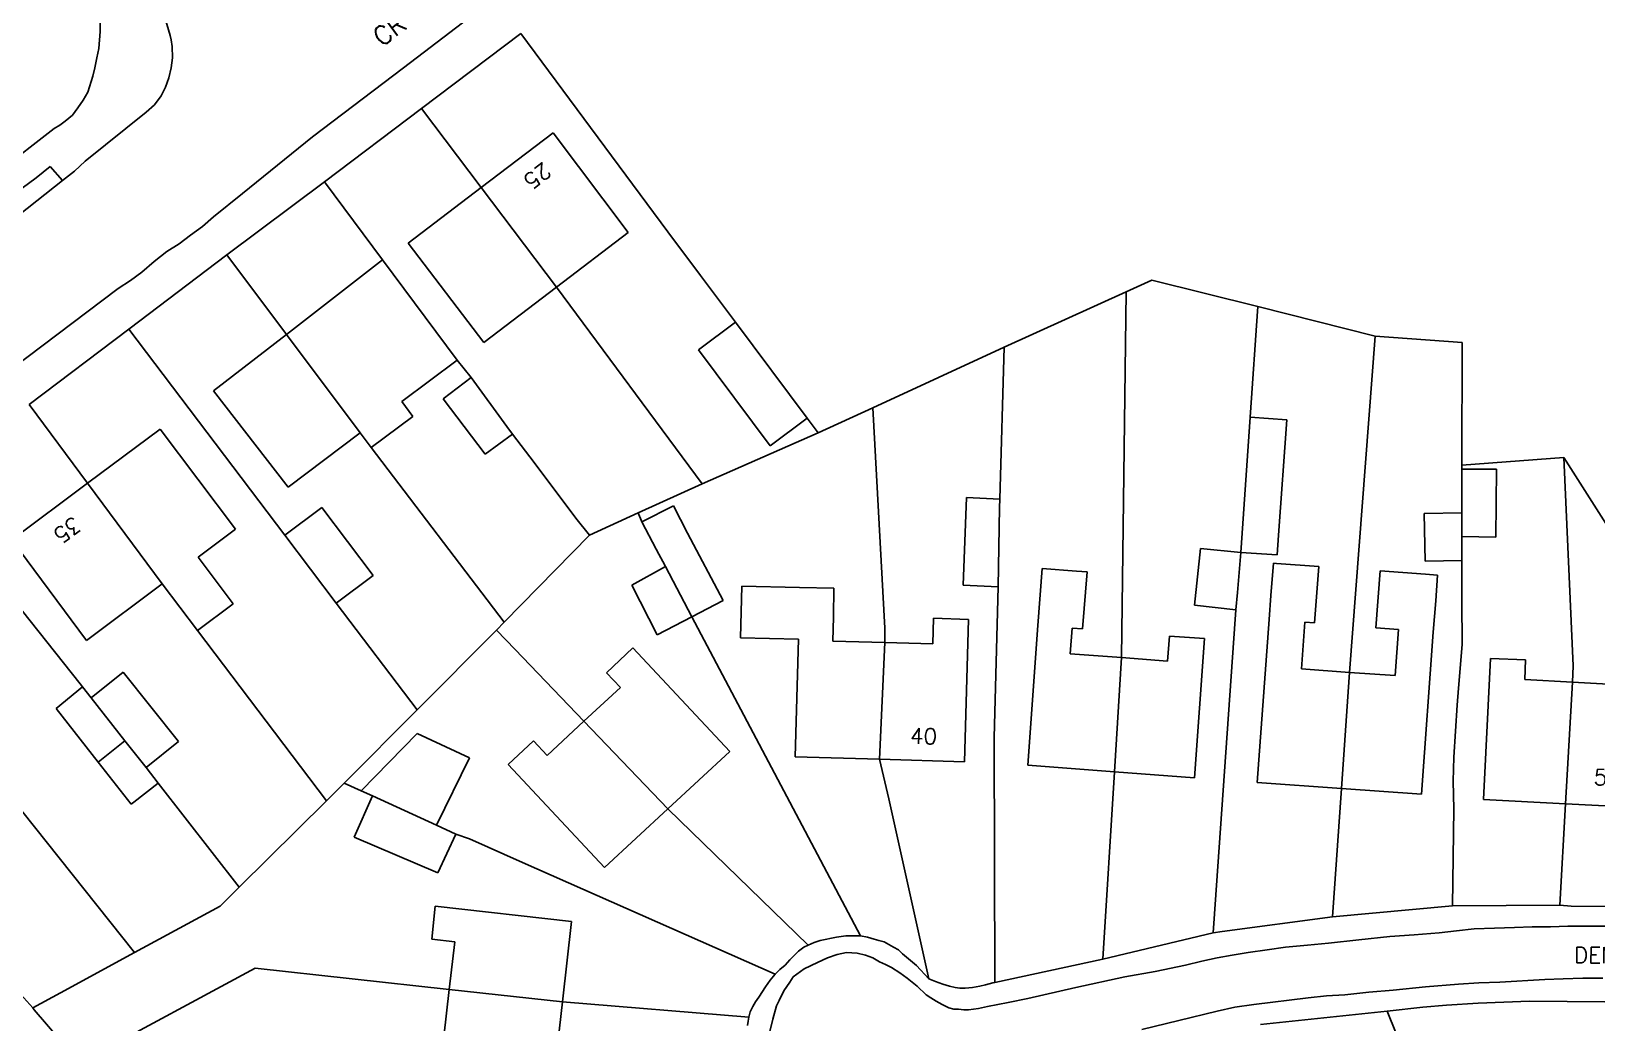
# Model space of a CAD drawing. Extents: x 427500 to 429848, y 434500 to 436505.
# Drawn here: x 427635.1 to 427753.8, y 436305.7 to 436380.9 of the extents above; entities that cross this region are included whole.
import ezdxf

# ---------------------------------------------------------------- set-up
doc = ezdxf.new("R2010")
doc.units = 0
doc.layers.add('LPTIP_Ex_Base', color=8, linetype='Continuous')
doc.styles.add('MtXpl_Romans', font='romans__.ttf')

msp = doc.modelspace()

# ---------------------------------------------------------------- linework, layer by layer
at = {"layer": 'LPTIP_Ex_Base', "color": 251, "true_color": 0x636466}
for p, q in [((427640.35, 436381.55), (427640.35, 436380.9)), ((427645.66, 436380.59), (427645.27, 436381.89)), ((427668.9, 436382.35), (427663.34, 436378.13)), ((427640.35, 436380.9), (427640.25, 436379.6)), ((427645.72, 436380.27), (427645.66, 436380.59)), ((427645.8, 436379.75), (427645.72, 436380.27)), ((427664.71, 436375.06), (427672.25, 436380.75)), ((427672.25, 436380.75), (427683.4, 436365.7)), ((427640.1, 436378.9), (427639.95, 436378.15)), ((427640.25, 436379.6), (427640.1, 436378.9)), ((427645.74, 436378.13), (427645.84, 436378.91)), ((427645.84, 436378.91), (427645.8, 436379.75)), ((427639.95, 436378.15), (427639.8, 436377.5)), ((427645.55, 436377.37), (427645.74, 436378.13)), ((427663.34, 436378.13), (427656.45, 436372.9)), ((427639.8, 436377.5), (427639.4, 436376.3)), ((427645.18, 436376.43), (427645.3, 436376.67)), ((427645.3, 436376.67), (427645.55, 436377.37)), ((427639.05, 436375.7), (427638.65, 436375.1)), ((427639.4, 436376.3), (427639.05, 436375.7)), ((427644.46, 436375.34), (427643.83, 436374.79)), ((427644.97, 436376.01), (427644.46, 436375.34)), ((427645.18, 436376.43), (427644.97, 436376.01)), ((427638.25, 436374.55), (427637.7, 436374.1)), ((427638.65, 436375.1), (427638.25, 436374.55)), ((427643.83, 436374.79), (427639.2, 436371.05)), ((427657.35, 436369.5), (427664.71, 436375.06)), ((427669.24, 436369.06), (427664.71, 436375.06)), ((427636.85, 436373.55), (427632.6, 436370.25)), ((427637.3, 436373.8), (427636.85, 436373.55)), ((427637.7, 436374.1), (427637.3, 436373.8)), ((427669.24, 436369.06), (427674.7, 436373.2)), ((427674.7, 436373.2), (427680.4, 436365.65)), ((427656.45, 436372.9), (427651.13, 436368.61)), ((427635.5, 436369.8), (427636.55, 436370.65)), ((427636.55, 436370.65), (427637.5, 436369.6)), ((427639.2, 436371.05), (427638.4, 436370.3)), ((427633.95, 436368.65), (427635.5, 436369.8)), ((427637.5, 436369.6), (427634.2, 436367)), ((427638.4, 436370.3), (427637.5, 436369.6)), ((427649.95, 436363.95), (427657.35, 436369.5)), ((427657.35, 436369.5), (427661.77, 436363.57)), ((427651.13, 436368.61), (427648.95, 436366.85)), ((427663.7, 436364.85), (427669.24, 436369.06)), ((427674.96, 436361.5), (427669.24, 436369.06)), ((427648.1, 436366.1), (427647.2, 436365.45)), ((427648.95, 436366.85), (427648.1, 436366.1)), ((427646.35, 436364.8), (427645.4, 436364.2)), ((427647.2, 436365.45), (427646.35, 436364.8)), ((427669.45, 436357.3), (427663.7, 436364.85)), ((427680.4, 436365.65), (427674.96, 436361.5)), ((427683.4, 436365.7), (427685.88, 436362.4)), ((427642.52, 436358.33), (427649.95, 436363.95)), ((427644.45, 436363.45), (427643.5, 436362.65)), ((427645.4, 436364.2), (427644.45, 436363.45)), ((427654.47, 436357.92), (427649.95, 436363.95)), ((427654.47, 436357.92), (427661.77, 436363.57)), ((427661.77, 436363.57), (427667.43, 436355.98)), ((427643.5, 436362.65), (427642.65, 436362)), ((427685.88, 436362.4), (427688.53, 436358.86)), ((427641.7, 436361.4), (427631.75, 436353.9)), ((427642.65, 436362), (427641.7, 436361.4)), ((427674.96, 436361.5), (427669.45, 436357.3)), ((427686, 436346.6), (427674.96, 436361.5)), ((427718.15, 436361.16), (427708.9, 436356.95)), ((427717.8, 436333.41), (427718.15, 436361.16)), ((427720.1, 436362.05), (427718.15, 436361.16)), ((427728.15, 436360.03), (427720.1, 436362.05)), ((427727.57, 436351.64), (427728.15, 436360.03)), ((427737.05, 436357.8), (427728.15, 436360.03)), ((427685.72, 436356.76), (427688.53, 436358.86)), ((427688.53, 436358.86), (427693.96, 436351.58)), ((427634.95, 436352.6), (427642.52, 436358.33)), ((427654.35, 436342.7), (427642.52, 436358.33)), ((427648.95, 436353.65), (427654.47, 436357.92)), ((427660.06, 436350.45), (427654.47, 436357.92)), ((427735.1, 436332.29), (427737.05, 436357.8)), ((427743.65, 436357.3), (427737.05, 436357.8)), ((427691.15, 436349.48), (427685.72, 436356.76)), ((427708.9, 436356.95), (427698.95, 436352.35)), ((427708.57, 436345.42), (427708.9, 436356.95)), ((427743.62, 436348), (427743.65, 436357.3)), ((427667.43, 436355.98), (427663.23, 436352.83)), ((427668.49, 436354.65), (427667.43, 436355.98)), ((427668.49, 436354.65), (427666.35, 436353.05)), ((427671.18, 436350.95), (427668.49, 436354.65)), ((427654.6, 436346.35), (427648.95, 436353.65)), ((427663.23, 436352.83), (427664.07, 436351.71)), ((427666.35, 436353.05), (427669.55, 436348.85)), ((427639.39, 436346.63), (427634.95, 436352.6)), ((427664.07, 436351.71), (427660.91, 436349.34)), ((427693.96, 436351.58), (427691.15, 436349.48)), ((427693.96, 436351.58), (427694.8, 436350.45)), ((427698.95, 436352.35), (427694.8, 436350.45)), ((427699.85, 436335.65), (427698.95, 436352.35)), ((427726.85, 436341.39), (427727.57, 436351.64)), ((427727.57, 436351.64), (427730.33, 436351.45)), ((427639.39, 436346.63), (427644.9, 436350.75)), ((427644.9, 436350.75), (427650.6, 436343.15)), ((427660.06, 436350.45), (427654.6, 436346.35)), ((427660.91, 436349.34), (427660.06, 436350.45)), ((427671.62, 436350.35), (427671.18, 436350.95)), ((427694.8, 436350.45), (427686, 436346.6)), ((427730.33, 436351.45), (427729.71, 436342.7)), ((427670.99, 436336.11), (427660.91, 436349.34)), ((427669.55, 436348.85), (427671.62, 436350.35)), ((427673.27, 436348.2), (427671.62, 436350.35)), ((427676.43, 436343.99), (427673.27, 436348.2)), ((427743.62, 436348), (427751.35, 436348.6)), ((427743.62, 436347.7), (427743.62, 436348)), ((427751.35, 436348.6), (427760.35, 436334.4)), ((427752.05, 436332.8), (427751.35, 436348.6)), ((427743.62, 436347.7), (427746.25, 436347.7)), ((427743.62, 436344.4), (427743.62, 436347.7)), ((427746.25, 436347.7), (427746.2, 436342.55)), ((427638.83, 436331.42), (427627.53, 436345.63)), ((427633.65, 436342.35), (427639.39, 436346.63)), ((427645.06, 436339.01), (427639.39, 436346.63)), ((427686, 436346.6), (427681.14, 436344.38)), ((427654.35, 436342.7), (427657.15, 436344.8)), ((427657.15, 436344.8), (427661.05, 436339.65)), ((427681.43, 436343.7), (427683.83, 436344.93)), ((427683.83, 436344.93), (427684.9, 436342.85)), ((427705.8, 436338.9), (427706.05, 436345.55)), ((427706.05, 436345.55), (427708.57, 436345.42)), ((427708.45, 436338.79), (427708.56, 436344.8)), ((427708.56, 436344.8), (427708.57, 436345.42)), ((427677.45, 436342.7), (427676.43, 436343.99)), ((427681.14, 436344.38), (427677.45, 436342.7)), ((427681.43, 436343.7), (427681.14, 436344.38)), ((427682.52, 436341.63), (427681.43, 436343.7)), ((427740.75, 436344.35), (427743.62, 436344.4)), ((427740.83, 436340.73), (427740.75, 436344.35)), ((427743.62, 436342.6), (427743.62, 436344.4)), ((427639.3, 436334.7), (427633.65, 436342.35)), ((427650.6, 436343.15), (427647.78, 436341.04)), ((427658.25, 436337.55), (427654.35, 436342.7)), ((427677.45, 436342.7), (427670.99, 436336.11)), ((427684.9, 436342.85), (427687.6, 436337.75)), ((427729.71, 436342.7), (427729.61, 436341.2)), ((427746.2, 436342.55), (427743.62, 436342.6)), ((427743.62, 436340.78), (427743.62, 436342.6)), ((427647.78, 436341.04), (427650.43, 436337.49)), ((427682.72, 436341.26), (427682.52, 436341.63)), ((427683.01, 436340.71), (427682.72, 436341.26)), ((427723.35, 436337.4), (427723.8, 436341.7)), ((427723.8, 436341.7), (427726.85, 436341.39)), ((427726.59, 436338.35), (427726.85, 436341.39)), ((427729.61, 436341.2), (427726.85, 436341.39)), ((427680.66, 436338.9), (427683.22, 436340.31)), ((427683.22, 436340.31), (427683.01, 436340.71)), ((427685.22, 436336.5), (427683.22, 436340.31)), ((427711.45, 436335.85), (427711.78, 436340.18)), ((427711.78, 436340.18), (427714.38, 436339.98)), ((427714.38, 436339.98), (427715.19, 436339.92)), ((427715.19, 436339.92), (427714.85, 436335.59)), ((427729.32, 436340.58), (427729.14, 436338.12)), ((427729.56, 436340.56), (427729.32, 436340.58)), ((427732.76, 436340.33), (427729.56, 436340.56)), ((427732.44, 436336.04), (427732.76, 436340.33)), ((427737.1, 436335.68), (427737.42, 436339.99)), ((427737.42, 436339.99), (427739.13, 436339.86)), ((427739.13, 436339.86), (427740.85, 436339.73)), ((427743.62, 436340.78), (427740.83, 436340.73)), ((427740.85, 436339.73), (427741.78, 436339.66)), ((427743.62, 436337.72), (427743.62, 436340.78)), ((427645.06, 436339.01), (427639.3, 436334.7)), ((427647.73, 436335.47), (427645.06, 436339.01)), ((427661.05, 436339.65), (427658.25, 436337.55)), ((427682.6, 436335.15), (427680.66, 436338.9)), ((427688.92, 436334.91), (427689.01, 436338.83)), ((427689.01, 436338.83), (427693.39, 436338.73)), ((427693.39, 436338.73), (427695.99, 436338.68)), ((427695.99, 436338.68), (427695.95, 436336.5)), ((427708.45, 436338.79), (427705.8, 436338.9)), ((427708.15, 436327.35), (427708.45, 436338.79)), ((427741.78, 436339.66), (427741.63, 436337.71)), ((427650.43, 436337.49), (427647.73, 436335.47)), ((427658.25, 436337.55), (427664.38, 436329.46)), ((427687.6, 436337.75), (427685.22, 436336.5)), ((427726.48, 436337.03), (427723.35, 436337.4)), ((427726.48, 436337.03), (427726.59, 436338.35)), ((427729.14, 436338.12), (427729, 436336.3)), ((427741.63, 436337.71), (427741.45, 436335.35)), ((427743.65, 436334.4), (427743.62, 436337.72)), ((427685.22, 436336.5), (427682.6, 436335.15)), ((427698, 436312.3), (427685.22, 436336.5)), ((427695.95, 436336.5), (427695.9, 436334.65)), ((427703.5, 436334.45), (427703.55, 436336.4)), ((427703.55, 436336.4), (427706.2, 436336.3)), ((427706.2, 436336.3), (427705.9, 436325.5)), ((427724.75, 436312.55), (427726.48, 436337.03)), ((427728.1, 436323.95), (427729, 436336.3)), ((427657.5, 436322.55), (427647.73, 436335.47)), ((427670.4, 436335.5), (427664.38, 436329.46)), ((427670.99, 436336.11), (427670.4, 436335.5)), ((427671.81, 436334.03), (427670.4, 436335.5)), ((427699.85, 436334.55), (427699.85, 436335.65)), ((427710.7, 436325.25), (427711.45, 436335.85)), ((427714.05, 436335.65), (427713.9, 436333.7)), ((427714.85, 436335.59), (427714.05, 436335.65)), ((427721.3, 436333.15), (427721.45, 436335.05)), ((427721.45, 436335.05), (427724.1, 436334.85)), ((427731.7, 436336.1), (427731.45, 436332.55)), ((427731.7, 436336.1), (427732.44, 436336.04)), ((427738.8, 436335.55), (427737.1, 436335.68)), ((427738.55, 436332.05), (427738.8, 436335.55)), ((427741.45, 436335.35), (427740.55, 436323.05)), ((427677.04, 436328.58), (427671.81, 436334.03)), ((427678.75, 436332.25), (427680.75, 436334.15)), ((427680.75, 436334.15), (427688.1, 436326.3)), ((427693.3, 436334.81), (427688.92, 436334.91)), ((427693.05, 436325.9), (427693.3, 436334.81)), ((427695.9, 436334.65), (427699.85, 436334.55)), ((427699.45, 436325.7), (427699.85, 436334.55)), ((427699.85, 436334.55), (427703.5, 436334.45)), ((427724.1, 436334.85), (427723.35, 436324.3)), ((427743.35, 436331.1), (427743.65, 436334.4)), ((427713.9, 436333.7), (427717.8, 436333.41)), ((427717.27, 436324.76), (427717.8, 436333.41)), ((427717.8, 436333.41), (427721.3, 436333.15)), ((427745.25, 436322.65), (427745.8, 436333.35)), ((427745.8, 436333.35), (427748.45, 436333.25)), ((427748.45, 436333.25), (427748.4, 436331.75)), ((427752, 436331.55), (427752.05, 436332.8)), ((427639, 436331.2), (427638.83, 436331.42)), ((427639.66, 436330.37), (427642.1, 436332.3)), ((427642.1, 436332.3), (427646.3, 436327.05)), ((427679.8, 436331.15), (427678.75, 436332.25)), ((427731.45, 436332.55), (427735.1, 436332.29)), ((427734.48, 436323.49), (427735.1, 436332.29)), ((427735.1, 436332.29), (427738.55, 436332.05)), ((427748.4, 436331.75), (427752, 436331.55)), ((427751.48, 436322.32), (427752, 436331.55)), ((427752, 436331.55), (427755.65, 436331.35)), ((427639, 436331.2), (427637, 436329.55)), ((427639.66, 436330.37), (427639, 436331.2)), ((427642.22, 436327.11), (427639.66, 436330.37)), ((427677.04, 436328.58), (427679.8, 436331.15)), ((427743.25, 436329.8), (427743.35, 436331.1)), ((427637, 436329.55), (427640.2, 436325.48)), ((427664.38, 436329.46), (427658.85, 436323.9)), ((427743, 436325.85), (427743.25, 436329.8)), ((427642.96, 436311.04), (427629.37, 436328.09)), ((427674.25, 436326), (427677.04, 436328.58)), ((427683.4, 436321.95), (427677.04, 436328.58)), ((427642.22, 436327.11), (427640.2, 436325.48)), ((427643.83, 436325.07), (427642.22, 436327.11)), ((427646.3, 436327.05), (427643.83, 436325.07)), ((427660.13, 436323.32), (427664.4, 436327.65)), ((427664.4, 436327.65), (427668.35, 436325.8)), ((427671.3, 436325.3), (427673.2, 436327.1)), ((427673.2, 436327.1), (427674.25, 436326)), ((427708.2, 436308.78), (427708.15, 436327.35)), ((427640.2, 436325.48), (427642.7, 436322.3)), ((427668.35, 436325.8), (427665.85, 436320.7)), ((427688.1, 436326.3), (427683.4, 436321.95)), ((427699.45, 436325.7), (427693.05, 436325.9)), ((427705.9, 436325.5), (427699.45, 436325.7)), ((427700.15, 436322.7), (427699.45, 436325.7)), ((427742.95, 436324.05), (427743, 436325.85)), ((427644.74, 436323.9), (427643.83, 436325.07)), ((427678.6, 436317.5), (427671.3, 436325.3)), ((427717.27, 436324.76), (427710.7, 436325.25)), ((427716.4, 436310.55), (427717.27, 436324.76)), ((427723.35, 436324.3), (427717.27, 436324.76)), ((427642.89, 436322.45), (427644.74, 436323.9)), ((427650.9, 436316), (427644.74, 436323.9)), ((427658.85, 436323.9), (427657.5, 436322.55)), ((427660.13, 436323.32), (427658.85, 436323.9)), ((427660.99, 436322.93), (427660.13, 436323.32)), ((427734.48, 436323.49), (427728.1, 436323.95)), ((427733.8, 436313.75), (427734.48, 436323.49)), ((427740.55, 436323.05), (427734.48, 436323.49)), ((427743, 436321.95), (427742.95, 436324.05)), ((427642.7, 436322.3), (427642.89, 436322.45)), ((427657.5, 436322.55), (427650.9, 436316)), ((427659.6, 436319.8), (427660.99, 436322.93)), ((427665.85, 436320.7), (427660.99, 436322.93)), ((427683.4, 436321.95), (427678.6, 436317.5)), ((427694.05, 436311.6), (427683.4, 436321.95)), ((427703.2, 436309.05), (427700.15, 436322.7)), ((427742.9, 436314.6), (427743, 436321.95)), ((427751.48, 436322.32), (427745.25, 436322.65)), ((427751.05, 436314.65), (427751.48, 436322.32)), ((427757.7, 436322), (427751.48, 436322.32)), ((427667.32, 436320.03), (427665.85, 436320.7)), ((427665.95, 436317.1), (427659.6, 436319.8)), ((427667.32, 436320.03), (427665.95, 436317.1)), ((427668.35, 436319.67), (427667.32, 436320.03)), ((427672.38, 436317.87), (427668.35, 436319.67)), ((427691.55, 436309.4), (427672.38, 436317.87)), ((427650.9, 436316), (427649.45, 436314.55)), ((427649.45, 436314.55), (427642.96, 436311.04)), ((427665.5, 436312.05), (427665.75, 436314.55)), ((427665.75, 436314.55), (427676.1, 436313.4)), ((427725.45, 436312.65), (427733.8, 436313.75)), ((427733.8, 436313.75), (427742.9, 436314.6)), ((427742.9, 436314.6), (427751.05, 436314.65)), ((427751.05, 436314.65), (427751.9, 436314.55)), ((427751.9, 436314.55), (427772.75, 436314.5)), ((427676.1, 436313.4), (427675.41, 436307.31)), ((427716.4, 436310.55), (427724.75, 436312.55)), ((427724.75, 436312.55), (427725.45, 436312.65)), ((427740, 436312.4), (427738.15, 436312.25)), ((427741.9, 436312.55), (427740, 436312.4)), ((427743.2, 436312.7), (427741.9, 436312.55)), ((427744.55, 436312.85), (427743.2, 436312.7)), ((427746.1, 436312.9), (427744.55, 436312.85)), ((427747.6, 436312.95), (427746.1, 436312.9)), ((427748.95, 436313), (427747.6, 436312.95)), ((427750.35, 436313), (427748.95, 436313)), ((427751.65, 436313.05), (427750.35, 436313)), ((427754.75, 436313.05), (427751.65, 436313.05)), ((427667.25, 436311.85), (427665.5, 436312.05)), ((427666.82, 436308.25), (427667.25, 436311.85)), ((427693.3, 436311.15), (427693.7, 436311.45)), ((427693.7, 436311.45), (427694.05, 436311.6)), ((427694.05, 436311.6), (427694.5, 436311.8)), ((427694.5, 436311.8), (427694.95, 436311.95)), ((427694.95, 436311.95), (427696.2, 436312.2)), ((427696.2, 436312.2), (427696.9, 436312.3)), ((427696.9, 436312.3), (427698, 436312.3)), ((427698, 436312.3), (427698.55, 436312.2)), ((427698.55, 436312.2), (427699.05, 436312.05)), ((427699.05, 436312.05), (427699.4, 436311.95)), ((427699.4, 436311.95), (427699.8, 436311.85)), ((427699.8, 436311.85), (427700.5, 436311.45)), ((427700.5, 436311.45), (427700.9, 436311.25)), ((427700.9, 436311.25), (427701.2, 436310.95)), ((427728.85, 436311.25), (427727.4, 436311.05)), ((427730.25, 436311.45), (427728.85, 436311.25)), ((427731.9, 436311.6), (427730.25, 436311.45)), ((427733.5, 436311.75), (427731.9, 436311.6)), ((427735.8, 436312), (427733.5, 436311.75)), ((427738.15, 436312.25), (427735.8, 436312)), ((427635.23, 436306.84), (427631.95, 436310.49)), ((427642.96, 436311.04), (427637.33, 436307.98)), ((427691.9, 436309.75), (427692.3, 436310.1)), ((427692.3, 436310.1), (427692.65, 436310.5)), ((427692.65, 436310.5), (427693.3, 436311.15)), ((427694.75, 436310.3), (427693.75, 436309.8)), ((427695.5, 436310.65), (427694.75, 436310.3)), ((427696.25, 436310.9), (427695.5, 436310.65)), ((427696.95, 436311.05), (427696.25, 436310.9)), ((427697.75, 436311), (427696.95, 436311.05)), ((427698.4, 436310.85), (427697.75, 436311)), ((427698.95, 436310.65), (427698.4, 436310.85)), ((427699.45, 436310.35), (427698.95, 436310.65)), ((427699.9, 436310.15), (427699.45, 436310.35)), ((427700.35, 436309.9), (427699.9, 436310.15)), ((427701.2, 436310.95), (427702.25, 436310.05)), ((427702.25, 436310.05), (427703.2, 436309.05)), ((427708.2, 436308.78), (427716.4, 436310.55)), ((427722.65, 436310.1), (427720.35, 436309.6)), ((427723.9, 436310.4), (427722.65, 436310.1)), ((427725.05, 436310.65), (427723.9, 436310.4)), ((427726.2, 436310.85), (427725.05, 436310.65)), ((427727.4, 436311.05), (427726.2, 436310.85)), ((427652.1, 436309.85), (427638.8, 436302.7)), ((427666.82, 436308.25), (427652.1, 436309.85)), ((427690.8, 436308.45), (427691.15, 436308.95)), ((427691.15, 436308.95), (427691.55, 436309.4)), ((427691.55, 436309.4), (427691.9, 436309.75)), ((427692.9, 436309.2), (427692.65, 436308.8)), ((427693.75, 436309.8), (427692.9, 436309.2)), ((427701, 436309.5), (427700.35, 436309.9)), ((427701.55, 436309.1), (427701, 436309.5)), ((427702.3, 436308.5), (427701.55, 436309.1)), ((427703.2, 436309.05), (427703.7, 436308.85)), ((427703.7, 436308.85), (427704.25, 436308.65)), ((427718.05, 436309.2), (427714.35, 436308.4)), ((427720.35, 436309.6), (427718.05, 436309.2)), ((427746.5, 436308.8), (427749.9, 436309)), ((427749.9, 436309), (427751.3, 436309.05)), ((427751.3, 436309.05), (427752.8, 436309.1)), ((427752.8, 436309.1), (427754.3, 436309.1)), ((427637.33, 436307.98), (427635.23, 436306.84)), ((427666.4, 436304.65), (427666.82, 436308.25)), ((427675.41, 436307.31), (427666.82, 436308.25)), ((427690.05, 436307.3), (427690.3, 436307.65)), ((427690.3, 436307.65), (427690.8, 436308.45)), ((427692.2, 436308.15), (427691.85, 436307.4)), ((427692.65, 436308.8), (427692.2, 436308.15)), ((427703, 436307.85), (427702.3, 436308.5)), ((427703.35, 436307.6), (427703, 436307.85)), ((427704.25, 436308.65), (427704.75, 436308.5)), ((427704.75, 436308.5), (427705.2, 436308.4)), ((427705.2, 436308.4), (427705.55, 436308.35)), ((427705.55, 436308.35), (427705.95, 436308.35)), ((427705.95, 436308.35), (427706.5, 436308.4)), ((427706.5, 436308.4), (427707.05, 436308.5)), ((427707.05, 436308.5), (427707.5, 436308.6)), ((427707.5, 436308.6), (427708.05, 436308.75)), ((427708.05, 436308.75), (427708.2, 436308.78)), ((427714.35, 436308.4), (427710.7, 436307.55)), ((427731.95, 436307.6), (427733.35, 436307.75)), ((427733.35, 436307.75), (427734.75, 436307.85)), ((427734.75, 436307.85), (427736.55, 436308.05)), ((427736.55, 436308.05), (427738.4, 436308.2)), ((427738.4, 436308.2), (427740.85, 436308.45)), ((427740.85, 436308.45), (427743.35, 436308.65)), ((427743.35, 436308.65), (427744.9, 436308.75)), ((427744.9, 436308.75), (427746.5, 436308.8)), ((427635.35, 436306.7), (427635.23, 436306.84)), ((427638.8, 436302.7), (427635.35, 436306.7)), ((427675.41, 436307.31), (427674.7, 436301)), ((427689.55, 436306.15), (427675.41, 436307.31)), ((427689.55, 436306.15), (427689.65, 436306.55)), ((427689.65, 436306.55), (427689.85, 436306.95)), ((427689.85, 436306.95), (427690.05, 436307.3)), ((427691.65, 436307), (427691.35, 436306)), ((427691.85, 436307.4), (427691.65, 436307)), ((427703.75, 436307.35), (427703.35, 436307.6)), ((427704.2, 436307.1), (427703.75, 436307.35)), ((427704.7, 436306.85), (427704.2, 436307.1)), ((427705.1, 436306.75), (427704.7, 436306.85)), ((427705.45, 436306.75), (427705.1, 436306.75)), ((427705.85, 436306.7), (427705.45, 436306.75)), ((427706.2, 436306.7), (427705.85, 436306.7)), ((427706.95, 436306.8), (427706.2, 436306.7)), ((427707.65, 436306.95), (427706.95, 436306.8)), ((427709.2, 436307.25), (427707.65, 436306.95)), ((427710.7, 436307.55), (427709.2, 436307.25)), ((427722.15, 436305.9), (427725.05, 436306.6)), ((427725.05, 436306.6), (427726.4, 436306.9)), ((427726.4, 436306.9), (427727.85, 436307.1)), ((427727.85, 436307.1), (427731.95, 436307.6)), ((427737.95, 436306.6), (427728.35, 436305.6)), ((427740.65, 436306.9), (427737.95, 436306.6)), ((427741.86, 436296.97), (427737.95, 436306.6)), ((427742.45, 436307.05), (427740.65, 436306.9)), ((427744.85, 436307.2), (427742.45, 436307.05)), ((427748.75, 436307.35), (427744.85, 436307.2)), ((427754.45, 436307.3), (427748.75, 436307.35)), ((427689.45, 436305.5), (427689.5, 436305.85)), ((427689.5, 436305.85), (427689.55, 436306.15)), ((427691.35, 436306), (427691.1, 436304.95)), ((427719.35, 436305.2), (427722.15, 436305.9))]:
    msp.add_line(p, q, dxfattribs=at)

# ---------------------------------------------------------------- texts
at = {"layer": 'LPTIP_Ex_Base', "color": 251, "true_color": 0x636466, "style": 'MtXpl_Romans'}
for s, height, rotation, p in [('CR', 1.4, 36.8, (427661.7, 436379.7)), ('25', 1.2, 217.3, (427673.97, 436371.04)), ('35', 1.2, 216.7, (427638.33, 436344.18)), ('40', 1.2, 358.4, (427701.75, 436326.89)), ('52', 1.2, 357.7, (427753.6, 436323.76)), ('DENNISTEAD CRESCENT', 1.2, 359.5, (427752.12, 436310.26))]:
    msp.add_text(s, height=height, rotation=rotation, dxfattribs=at).set_placement(p)

doc.saveas('drawing.dxf')
